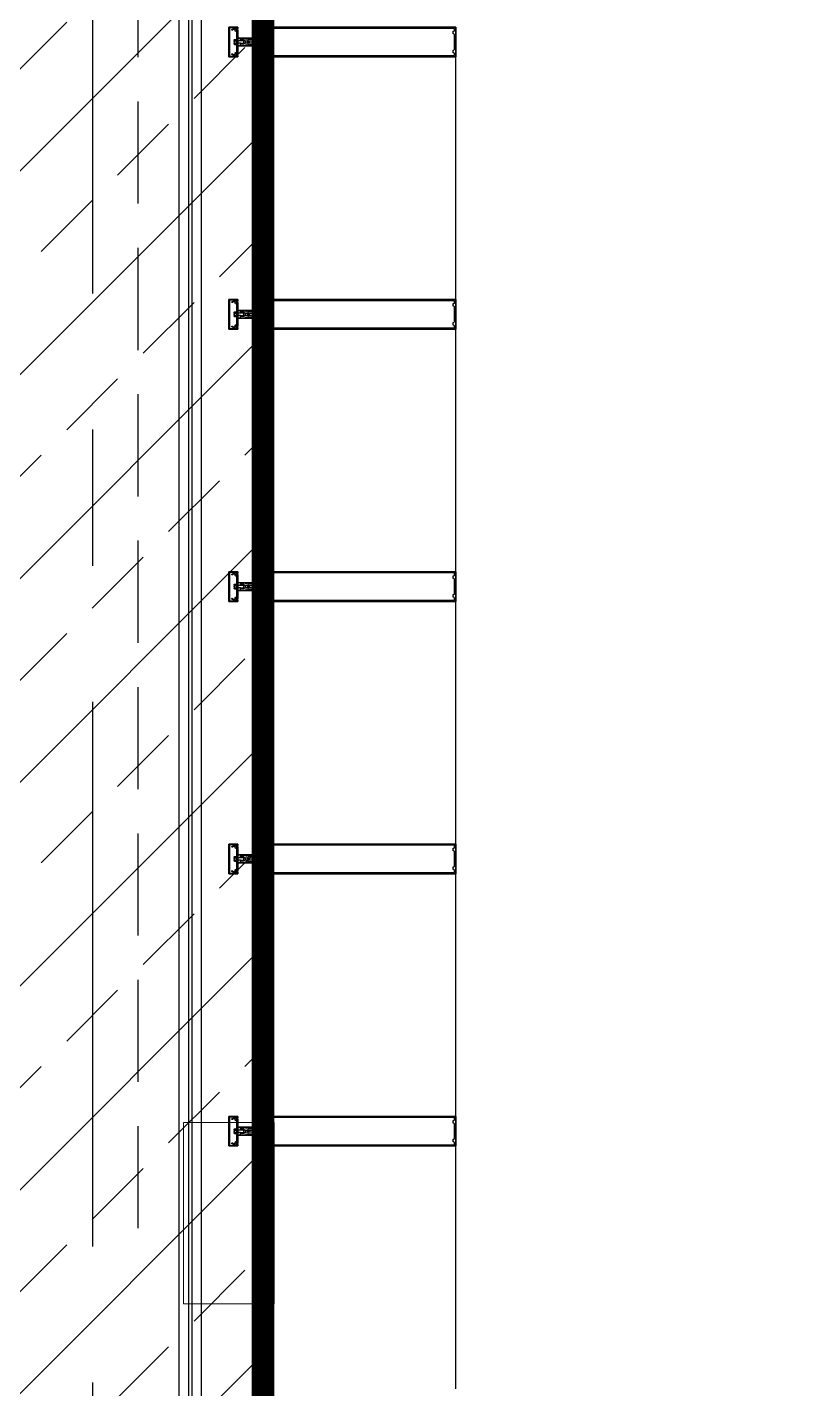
# Model space of a CAD drawing. Header units: millimetres. Extents: x -92759 to 184353, y -15225 to 86714.
# Drawn here: x 72557 to 74264, y 18386 to 21386 of the extents above; entities that cross this region are included whole.
import ezdxf

# ---------------------------------------------------------------- set-up
doc = ezdxf.new("R2010")
doc.units = ezdxf.units.MM
for name, pattern in [('HIDDEN', [0.375, 0.25, -0.125]), ('IDA - Grid Line', [2100, 1200, -300, 300, -300]), ('IDA - Hidden 065', [322.5, 225, -97.5])]:
    doc.linetypes.add(name, pattern=pattern)
for name, color, linetype in [('0-1', 9, 'Continuous'), ('A-_CLADMULN_E', 8, 'Continuous'), ('A-_DETA----_E-9', 8, 'IDA - Hidden 065'), ('A-_DETA----_ED', 8, 'Continuous'), ('A-_FLOR----_E', 8, 'Continuous'), ('A-_WIND----_E', 8, 'Continuous'), ('A-PATT-CONC', 8, 'Continuous'), ('E-legend', 1, 'Continuous')]:
    doc.layers.add(name, color=color, linetype=linetype)
doc.layers.add('A-_DETA----_ED-11', color=9, linetype='Continuous', true_color=0x808080)
doc.layers.add('S-_ANOTGRID_E-1', color=9, linetype='IDA - Grid Line', true_color=0x808080)
for name, color, linetype, lineweight in [('HFI 9MM FPB', 94, 'Continuous', 5), ('M-ACMV_Control Panel', 7, 'Continuous', 25), ('M-ACMV_CP_ HL', 7, 'Continuous', 20), ('M-ACMV_FCU-1', 86, 'Continuous', 9)]:
    doc.layers.add(name, color=color, linetype=linetype, lineweight=lineweight)

# ---------------------------------------------------------------- blocks, each defined once
blk = doc.blocks.new('Rectangular Mullion - 500L X 65D mm-10416835-BLK8_RHH_2ND STOREY PLAN')
at = {"layer": 'A-_DETA----_ED'}
for p, q in [((32.5, 463), (-32.5, 463)), ((-32.5, 463), (-32.5, 18)), ((-30, 460.5), (-25.1, 460.5)), ((-30, 20.5), (-30, 460.5)), ((-23.6, 458.9), (-23.6, 457.4)), ((-23.6, 457.4), (-17.7, 457.4)), ((-17.7, 457.4), (-17.7, 458.9)), ((-16.1, 460.5), (16.1, 460.5)), ((17.7, 458.9), (17.7, 457.4)), ((17.7, 457.4), (23.6, 457.4)), ((23.6, 457.4), (23.6, 458.9)), ((25.1, 460.5), (30, 460.5)), ((30, 460.5), (30, 20.5)), ((32.5, 18), (32.5, 463)), ((-32.5, 18), (-21, 18)), ((-24, 20.5), (-30, 20.5)), ((-24, 23.6), (-24, 20.5)), ((-4.1, 24.3), (-23.2, 24.3)), ((-20.2, 21.8), (-17.9, 21.8)), ((-17.1, 18), (-13.8, 18)), ((-13.1, 18.8), (-13.1, 21)), ((-12.3, 21.8), (-5.9, 21.8)), ((-10.5, 21.8), (-10.5, 19.9)), ((-9.7, 19.2), (-8, 19.2)), ((-8, 19.2), (-8, 2.5)), ((-8, -11.6), (-8, 0)), ((-7.7, 2.2), (-6.7, 2.2)), ((-6.7, 0.3), (-7.7, 0.3)), ((-6.4, 2), (-6.4, 0.6)), ((-5.4, 5.1), (-5.4, 20.3)), ((-3.5, 5.1), (-5.4, 5.1)), ((-5.1, 21), (-5.1, 18.8)), ((-4.3, 18), (-0.8, 18)), ((-2.6, 21.3), (-2.6, 22.8)), ((2.6, 21.3), (-2.6, 21.3)), ((-2.5, -1.3), (-1.1, 4.3)), ((-0.8, 18), (0, 18.8)), ((0, 18.8), (0.8, 18)), ((0.8, 18), (4.3, 18)), ((1.1, 4.3), (2.5, -1.3)), ((2.6, 22.8), (2.6, 21.3)), ((5.4, 5.1), (3.5, 5.1)), ((23.2, 24.3), (4.1, 24.3)), ((5.1, 18.8), (5.1, 21)), ((5.4, 20.3), (5.4, 5.1)), ((5.9, 21.8), (12.3, 21.8)), ((6.4, 0.6), (6.4, 2)), ((6.7, 2.2), (7.7, 2.2)), ((7.7, 0.3), (6.7, 0.3)), ((8, 19.2), (9.7, 19.2)), ((8, 2.5), (8, 19.2)), ((8, -11.6), (8, 0)), ((10.5, 19.9), (10.5, 21.8)), ((13.1, 21), (13.1, 18.8)), ((13.8, 18), (17.1, 18)), ((17.9, 21.8), (20.2, 21.8)), ((21, 18), (32.5, 18)), ((24, 20.5), (24, 23.6)), ((30, 20.5), (24, 20.5)), ((-32.5, -17.5), (-32.5, -22.2)), ((-32.5, -24.8), (-32.5, -37)), ((-29.9, -17), (-32, -17)), ((-31.7, -23), (-30.7, -23)), ((-31.2, -25.3), (-30.5, -25.3)), ((-31.2, -35.7), (-31.2, -25.3)), ((-30.5, -23.2), (-31, -23.2)), ((-30.3, -25.5), (-27.6, -30.1)), ((-26.8, -20.8), (-29, -20.8)), ((-27.4, -23), (-24.5, -23)), ((-27.4, -26.4), (-27.4, -23)), ((-25.9, -29.1), (-27.4, -26.4)), ((-5.7, -17), (-25.9, -17)), ((-23, -19.5), (-8.3, -19.5)), ((-23, -21.5), (-23, -19.5)), ((-8.3, -19.5), (-7.6, -20.2)), ((-6.9, -11.6), (-8, -11.6)), ((-0.4, -20.2), (-7.6, -20.2)), ((-6.9, -11.6), (-6.6, -12)), ((-6.6, -12), (-6.2, -11.6)), ((-6.2, -11.6), (-4.3, -11.6)), ((-5.3, -16.6), (-5.7, -17)), ((-5, -17), (-5.3, -16.6)), ((5, -17), (-5, -17)), ((-2.4, -0.9), (-4.9, -3.8)), ((-4.9, -3.8), (4.9, -3.8)), ((-4.9, -3.8), (-4.9, -11.6)), ((-4.3, -11.6), (-3.9, -12)), ((-3.9, -12), (-3.6, -11.6)), ((-3.6, -11.6), (-2.5, -11.6)), ((-2.5, -11.6), (-2.5, -1.1)), ((2.4, -0.9), (-2.4, -0.9)), ((-0.4, -20.2), (0, -19.8)), ((0, -19.8), (0.4, -20.2)), ((7.6, -20.2), (0.4, -20.2)), ((4.9, -3.8), (2.4, -0.9)), ((2.5, -1.3), (2.5, -11.6)), ((2.5, -11.6), (3.6, -11.6)), ((3.6, -11.6), (3.9, -12)), ((3.9, -12), (4.3, -11.6)), ((4.3, -11.6), (6.2, -11.6)), ((4.9, -3.8), (4.9, -11.6)), ((5.3, -16.6), (5, -17)), ((5.7, -17), (5.3, -16.6)), ((25.9, -17), (5.7, -17)), ((6.2, -11.6), (6.6, -12)), ((6.6, -12), (6.9, -11.6)), ((8, -11.6), (6.9, -11.6)), ((7.6, -20.2), (8.3, -19.5)), ((8.3, -19.5), (23, -19.5)), ((23, -19.5), (23, -21.5)), ((24.5, -23), (27.4, -23)), ((25.5, -19.5), (25.5, -19.3)), ((27.4, -26.4), (25.9, -29.1)), ((29, -20.8), (26.8, -20.8)), ((27.4, -23), (27.4, -26.4)), ((27.6, -30.1), (30.3, -25.5)), ((32, -17), (29.9, -17)), ((30.3, -19.3), (30.3, -19.5)), ((31, -23.2), (30.5, -23.2)), ((30.5, -25.3), (31.2, -25.3)), ((30.7, -23), (31.7, -23)), ((31.2, -25.3), (31.2, -35.7)), ((32.5, -22.2), (32.5, -17.5)), ((32.5, -37), (32.5, -24.8)), ((-32.5, -37), (32.5, -37)), ((-15.9, -35.7), (-31.2, -35.7)), ((0, -35.5), (-15.9, -35.7)), ((15.9, -35.7), (0, -35.5)), ((31.2, -35.7), (15.9, -35.7))]:
    blk.add_line(p, q, dxfattribs=at)
for centre, radius, start, end in [((-25.1, 458.9), 1.52, 0, 90), ((-16.1, 458.9), 1.52, 90, 180), ((16.1, 458.9), 1.52, 0, 90), ((25.1, 458.9), 1.52, 90, 180), ((-23.2, 23.6), 0.762, 90, 180), ((-20.2, 20.5), 1.27, 90, 180), ((-19.2, 20.3), 2.29, 180, 225.1897), ((-21, 18.4), 0.381, 270, 45.1897), ((-17.9, 20.5), 1.27, 0, 90), ((-17.1, 18.4), 0.381, 134.8103, 270), ((-18.9, 20.3), 2.29, 314.8103, 0), ((-13.8, 18.8), 0.762, 270, 0), ((-12.3, 21), 0.762, 90, 180), ((-9.7, 19.9), 0.762, 180, 270), ((-7.7, 2.5), 0.254, 180, 270), ((-7.7, 0), 0.254, 90, 180), ((-6.9, 20.3), 1.52, 360, 90), ((-6.7, 2), 0.254, 360, 90), ((-6.7, 0.6), 0.254, 270, 360), ((-5.9, 21), 0.762, 0, 90), ((-4.3, 18.8), 0.762, 180, 270), ((-4.1, 22.8), 1.52, 360, 90), ((0, 4), 3.63, 17.5064, 162.4936), ((0, 4), 1.09, 15, 165), ((4.1, 22.8), 1.52, 90, 180), ((4.3, 18.8), 0.762, 270, 0), ((5.9, 21), 0.762, 90, 180), ((6.9, 20.3), 1.52, 90, 180), ((6.7, 2), 0.254, 90, 180), ((6.7, 0.6), 0.254, 180, 270), ((7.7, 2.5), 0.254, 270, 0), ((7.7, 0), 0.254, 0, 90), ((9.7, 19.9), 0.762, 270, 0), ((12.3, 21), 0.762, 0, 90), ((13.8, 18.8), 0.762, 180, 270), ((17.9, 20.5), 1.27, 90, 180), ((18.9, 20.3), 2.29, 180, 225.1897), ((17.1, 18.4), 0.381, 270, 45.1897), ((20.2, 20.5), 1.27, 0, 90), ((21, 18.4), 0.381, 134.8103, 270), ((19.2, 20.3), 2.29, 314.8103, 0), ((23.2, 23.6), 0.762, 0, 90), ((-32, -17.5), 0.508, 90, 180), ((-31.7, -22.2), 0.762, 180, 270), ((-31, -24.8), 1.52, 90, 180), ((-30.7, -24.3), 1.27, 288.6629, 90), ((-30.5, -24.3), 1.02, 270, 90), ((-28, -19.3), 2.29, 134.8103, 180), ((-29, -19.5), 1.27, 180, 270), ((-29.9, -17.4), 0.381, 314.8103, 90), ((-26.8, -29.6), 1.02, 210, 30), ((-26.8, -19.5), 1.27, 270, 0), ((-25.9, -17.4), 0.381, 90, 225.1897), ((-27.8, -19.3), 2.29, 0, 45.1897), ((-24.5, -21.5), 1.52, 270, 0), ((24.5, -21.5), 1.52, 180, 270), ((27.8, -19.3), 2.29, 134.8103, 180), ((26.8, -19.5), 1.27, 180, 270), ((26.8, -29.6), 1.02, 150, 330), ((25.9, -17.4), 0.381, 314.8103, 90), ((29, -19.5), 1.27, 270, 0), ((29.9, -17.4), 0.381, 90, 225.1897), ((30.7, -24.3), 1.27, 90, 251.3371), ((30.5, -24.3), 1.02, 90, 270), ((28, -19.3), 2.29, 0, 45.1897), ((31, -24.8), 1.52, 360, 90), ((31.7, -22.2), 0.762, 270, 0), ((32, -17.5), 0.508, 0, 90)]:
    blk.add_arc(centre, radius, start, end, dxfattribs=at)
at = {"layer": 'A-_DETA----_ED-11'}
for p, q in [((0, 26.4), (-2.4, 24)), ((-2.4, 24), (-2.4, -0.9)), ((2.4, 24), (0, 26.4)), ((2.4, -0.9), (2.4, 24)), ((-8, -17), (-8, -11.6)), ((-6.3, -21.2), (-6.3, -20.2)), ((6.4, -21.2), (-6.3, -21.2)), ((-5.2, -24.7), (-5.2, -21.2)), ((-5.1, -24.8), (5.1, -24.8)), ((3.9, -25.6), (-3.9, -25.6)), ((-2.6, -24.7), (-2.6, -21.2)), ((-2.5, -11.6), (-2.5, -17)), ((2.5, -11.6), (2.5, -17)), ((2.6, -24.7), (2.6, -21.2)), ((5.2, -24.7), (5.2, -21.2)), ((6.4, -20.2), (6.4, -21.2)), ((8, -11.6), (8, -17))]:
    blk.add_line(p, q, dxfattribs=at)
for centre, radius, start, end in [((-3.9, -24.2), 1.38, 200.9416, 339.0732), ((0, -21.4), 4.19, 234.2873, 305.7127), ((3.9, -24.2), 1.38, 200.9416, 339.0732)]:
    blk.add_arc(centre, radius, start, end, dxfattribs=at)
blk = doc.blocks.new('Rectangular Mullion - IDA - Rectangular - 500mm - Center-10425247-BLK8_RHH_2ND STOREY PLAN')
at = {"layer": 'A-_CLADMULN_E'}
for p, q in [((-32.5, 18), (-32.5, 463)), ((-32.5, 463), (32.5, 463)), ((32.5, 463), (32.5, 18)), ((-8.6875, 18), (-32.5, 18)), ((-8.6875, -17), (-8.6875, 18)), ((32.5, 18), (8.6875, 18)), ((8.6875, 18), (8.6875, -17)), ((-32.5, -37), (-32.5, -17)), ((-32.5, -17), (-8.6875, -17)), ((8.6875, -17), (32.5, -17)), ((32.5, -17), (32.5, -37)), ((32.5, -37), (-32.5, -37))]:
    blk.add_line(p, q, dxfattribs=at)
blk = doc.blocks.new('IDA - Fixed - 1 Panel - 4475L X 3825H - B8-AW07-10438294-BLK8_RHH_2ND STOREY PLAN')
at = {"layer": 'A-_WIND----_E'}
for p, q in [((2187.5, 25), (-2187.5, 25)), ((2187.6, 4), (-2187.4, 4)), ((-2187.5, -25), (2187.5, -25)), ((-2187.4, -4), (2187.6, -4))]:
    blk.add_line(p, q, dxfattribs=at)
blk = doc.blocks.new('A$C7f2274b8')
at = {"layer": 'A-_DETA----_E-9'}
for p, q in [((400, 4148.8), (400, 7420)), ((675, 3795), (675, 4148.8))]:
    blk.add_line(p, q, dxfattribs=at)
at = {"layer": 'A-_FLOR----_E'}
for p, q in [((1100, 6195), (1100, 6730)), ((1100, 5595), (1100, 6130)), ((1100, 4995), (1100, 5530)), ((1100, 4395), (1100, 4930)), ((1100, 3795), (1100, 4330))]:
    blk.add_line(p, q, dxfattribs=at)
at = {"layer": 'A-_CLADMULN_E', "extrusion": (0, 0, -1), "rotation": 90.0000000000004}
for name, p in [('Rectangular Mullion - 500L X 65D mm-10416835-BLK8_RHH_2ND STOREY PLAN', (-637, 6762.5)), ('Rectangular Mullion - IDA - Rectangular - 500mm - Center-10425247-BLK8_RHH_2ND STOREY PLAN', (-637, 6762.5)), ('Rectangular Mullion - 500L X 65D mm-10416835-BLK8_RHH_2ND STOREY PLAN', (-637, 6162.5)), ('Rectangular Mullion - IDA - Rectangular - 500mm - Center-10425247-BLK8_RHH_2ND STOREY PLAN', (-637, 6162.5)), ('Rectangular Mullion - 500L X 65D mm-10416835-BLK8_RHH_2ND STOREY PLAN', (-637, 5562.5)), ('Rectangular Mullion - IDA - Rectangular - 500mm - Center-10425247-BLK8_RHH_2ND STOREY PLAN', (-637, 5562.5)), ('Rectangular Mullion - 500L X 65D mm-10416835-BLK8_RHH_2ND STOREY PLAN', (-637, 4962.5)), ('Rectangular Mullion - IDA - Rectangular - 500mm - Center-10425247-BLK8_RHH_2ND STOREY PLAN', (-637, 4962.5)), ('Rectangular Mullion - 500L X 65D mm-10416835-BLK8_RHH_2ND STOREY PLAN', (-637, 4362.5)), ('Rectangular Mullion - IDA - Rectangular - 500mm - Center-10425247-BLK8_RHH_2ND STOREY PLAN', (-637, 4362.5))]:
    blk.add_blockref(name, p, dxfattribs=at)
at = {"layer": 'A-_WIND----_E', "rotation": 269.9999999999999}
blk.add_blockref('IDA - Fixed - 1 Panel - 4475L X 3825H - B8-AW07-10438294-BLK8_RHH_2ND STOREY PLAN', (515, 5912.5), dxfattribs=at)
blk = doc.blocks.new('A$C3019c3af')
at = {"layer": 'S-_ANOTGRID_E-1'}
blk.add_line((-10000, -20341.4), (-10000, 52351.8), dxfattribs=at)
blk.add_blockref('A$C7f2274b8', (-10300, -18150))
blk = doc.blocks.new('RCP_B8L2')
at = {"layer": 'HFI 9MM FPB'}
h = blk.add_hatch(dxfattribs=at)
h.set_pattern_fill('ANSI33', color=256, scale=50)
h.set_pattern_definition([(45, (-381589.02, -647239), (-224.5064, 224.5064), []), (45, (-381364.5, -647239), (-224.5064, 224.5064), [158.75, -79.375])])
h.paths.add_polyline_path([(-397618.1, -197577.3), (-385268.1, -197577.3), (-385268.1, -194177.3), (-378029.8, -194177.3), (-378029.8, -197377.3), (-379618.1, -197377.3), (-379618.1, -196977.3), (-380218.1, -196977.3), (-380218.1, -197577.3), (-379543.1, -197577.3), (-379543.1, -202052.3), (-392818.3, -202052.3), (-392818.1, -200852.3), (-397618.1, -200852.3)])
h.paths.add_polyline_path([(-397018.1, -198014.8), (-397018.1, -200414.8), (-392218.1, -200414.8), (-392218.1, -201614.8), (-380218.1, -201614.8), (-380218.1, -196814.8), (-378418.1, -196814.8), (-378418.1, -194414.8), (-384948.8, -194414.8), (-385018.1, -198014.8)], flags=16)
blk = doc.blocks.new('EL_B8_L2_R4')
at = {"color": 6, "linetype": 'HIDDEN', "ltscale": 20, "const_width": 50}
blk.add_lwpolyline([(-15340, -53200), (-22950, -53200), (-22950, -56600), (-35300, -56600), (-35300, -59875), (-30500, -59875), (-30500, -61075), (-17225, -61075), (-17225, -56400), (-15340, -56400), (-15340, -53200)], dxfattribs=at)
blk = doc.blocks.new('A$Ce886c8c0')
at = {"layer": 'M-ACMV_Control Panel', "lineweight": 5}
blk.add_lwpolyline([(200, -200), (200, 200), (0, 200), (0, -200)], close=True, dxfattribs=at)
blk.add_solid([(0, -200), (200, -200), (200, 200), (0, -200)], dxfattribs=at)
blk = doc.blocks.new('ACMV_B8_L2')
at = {"layer": 'M-ACMV_CP_ HL', "rotation": 180}
blk.add_blockref('A$Ce886c8c0', (133764.6, -86942.8), dxfattribs=at)

msp = doc.modelspace()

# ---------------------------------------------------------------- block references
at = {"layer": '0-1'}
msp.add_blockref('A$C3019c3af', (82701.1, 32741.2), dxfattribs=at)
at = {"layer": 'A-PATT-CONC'}
msp.add_blockref('RCP_B8L2', (452619.1, 220318.5), dxfattribs=at)
at = {"layer": 'E-legend', "color": 7}
msp.add_blockref('EL_B8_L2_R4', (90301.1, 79341.2), dxfattribs=at)
at = {"layer": 'M-ACMV_FCU-1'}
msp.add_blockref('ACMV_B8_L2', (-60663.6, 105715.9), dxfattribs=at)

doc.saveas('drawing.dxf')
